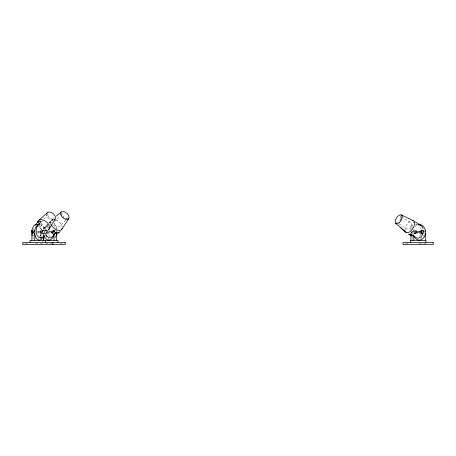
<?xml version="1.0" encoding="UTF-8"?>
<svg xmlns="http://www.w3.org/2000/svg" width="456" height="456" viewBox="0 0 456 456"><rect width="100%" height="100%" fill="white"/><g stroke="black" fill="none" stroke-linecap="round" stroke-linejoin="round"><path stroke-width="0.34" stroke-dasharray="2.28 1.71" d="M44.146 229.186L44.523 228.051M411.152 225.874L411.426 224.158L410.765 222.87L403.098 217.825M399.228 223.976L406.741 228.912C408.661 229.738 410.394 227.669 411.073 226.079M411.044 226.153L411.187 225.783M410.143 230.326L413.632 222.118M411.187 232.851L411.722 231.585M44.602 227.897L47.492 224.472M44.477 228.142L44.654 227.806M44.876 227.47L45.286 226.957M41.45 222.021L48.114 213.978C46.569 215.699 51.425 220.835 53.768 218.549L49.772 223.372M47.994 225.52L46.768 226.911L45.48 227.373M39.518 236.67L41.416 234.378M48.957 222.819L54.891 217.312M46.347 226.324L47.931 224.534M48.991 223.337L50.582 221.548A7.011 4.104 41.6 0 1 52.252 221.382M54.572 221.582L59.685 215.819M52.024 231.374L52.924 230.354L55.056 230.354A9.302 2.633 15.8 0 1 56.219 230.998A9.302 6.789 79.2 0 1 56.265 231.448M55.028 230.354L54.874 230.531A2.679 1.197 -27.3 0 1 54.184 231.169L52.012 231.409L52.161 233.073L53.797 233.101M65.607 220.1L60.027 226.387C57.769 228.217 54.378 225.498 54.144 223.012M55.672 236.373L54.743 237.183M415.69 230.343L414.544 231.238L412.754 231.238A9.302 2.941 -26.8 0 1 413.991 230.343M415.792 233.763L414.601 232.976L413.107 233.113A2.679 0.741 23 0 0 413.951 233.603L415.821 233.757L416.966 232.868L416.926 231.158M41.029 223.622C41.296 225.686 43.314 227.401 45.383 227.379M45.212 227.39L45.657 227.367M49.487 224.489L51.454 224.489M52.953 230.354L54.002 230.998L56.236 231.027M37.01 231.141L39.301 231.141M39.387 231.152L41.177 231.152M48.832 231.141L53.17 231.152M419.195 231.141A0.906 0.73 -90 0 0 418.551 232.497A0.906 0.73 -90 0 0 419.822 232.514A0.906 0.73 -90 0 0 419.195 231.141L415.12 230.987A2.679 0.741 23 0 1 414.236 230.474L415.718 230.343L416.915 231.124M414.333 233.757A6.515 2.058 -26.8 0 1 415.655 232.868L416.978 232.834M36.434 232.959L41 232.948M47.122 232.953L53.004 232.953M415.678 232.953L419.189 232.959M25.114 243.498L27.827 243.498M35.38 243.498L38.099 243.498M40.356 243.498L43.075 243.498M45.725 243.498L48.45 243.498M49.858 243.498L51.876 243.498M60.186 243.498L62.905 243.498M405.549 243.498L408.268 243.498M419.058 243.498L421.777 243.498M423.573 243.498L426.297 243.498M45.064 230.234L47.111 230.24M52.172 233.101L53.027 233.626M416.431 223.953L418.528 225.332M34.154 236.305L33.054 235.114M54.133 223.343L57.228 229.334M50.582 221.548L51.203 222.745M41.57 222.927L44.329 229.414M39.529 224.871L41.735 230.063M54.013 231.027L54.15 232.588M42.322 240.409L42.328 241.743M423.197 235.273L423.197 236.459M413.068 230.531L413.068 233.643M410.947 232.531L410.947 233.198M56.612 230.753L56.612 231.42M53.876 229.938A7.82 5.295 90 0 1 53.99 230.531L53.99 232.531M48.535 225.783A7.82 5.295 -90 0 0 46.301 230.531L46.301 230.753M46.301 237.251L46.301 237.644M40.949 236.459L40.949 230.531A7.82 4.64 90 0 0 38.988 225.783M404.985 229.887A6.886 3.619 -56.7 0 1 411.483 220.641M420.073 233.785A1.818 1.459 -90 0 1 419.047 232.047A1.818 1.459 -90 0 1 420.079 230.314M420.107 232.811A0.906 0.73 -90 0 1 420.09 231.306M415.667 232.834A6.515 3.87 87.3 0 1 415.439 231.158M421.11 229.721A7.176 5.768 -90 0 0 419.89 226.421A1.767 1.425 90 0 0 419.794 226.29M420.575 234.224A7.176 5.768 -90 0 1 418.391 237.126M412.731 233.649A15.441 8.784 30.7 0 1 411.54 231.773M411.409 233.09A15.441 8.784 -30.7 0 1 413.05 230.548M422.119 236.983A7.82 6.287 -90 0 1 419.583 239.48M414.561 239.48A7.82 6.287 -90 0 1 413.609 238.836M412.03 236.983A7.82 6.287 -90 0 1 411.728 236.43M413.199 229.938A7.82 6.287 -90 0 1 413.37 229.345M414.869 226.626A7.82 6.287 -90 0 1 417.685 224.717M411.728 228.188A7.82 6.287 90 0 1 412.748 226.626M415.57 224.717A7.82 6.287 90 0 1 417.075 224.489M34.223 239.183A7.82 4.64 90 0 1 32.496 236.43M40.949 234.093A7.82 4.64 90 0 1 40.373 236.43M38.988 238.836A7.82 4.64 90 0 1 38.646 239.183M40.037 224.591A7.82 4.64 -90 0 1 43.594 229.345M53.067 220.259A5.062 3.312 39.6 0 1 46.626 214.993M46.643 230.793A6.886 4.509 39.6 0 1 45.475 230.833M42.077 229.733A6.886 4.509 39.6 0 1 38.589 226.438M41.023 233.865A1.818 1.077 -90 0 1 40.025 231.756A1.818 1.077 -90 0 1 41.371 230.297M41.057 232.959A0.906 0.541 90 0 1 40.55 232.041A0.906 0.541 90 0 1 41.063 231.141M34.211 235.153A7.176 4.252 90 0 1 34.092 234.88M33.299 230.303A7.176 4.252 90 0 1 33.487 228.559M49.339 239.48A7.82 5.295 90 0 1 48.165 238.437M55.951 236.43A7.82 5.295 90 0 1 54.743 238.437M43.936 229.345A7.82 5.295 90 0 1 47.994 224.591M53.99 230.531A15.441 7.393 36.4 0 1 54.748 231.414M48.444 231.346A0.906 0.616 -90 0 1 49.328 231.505A0.906 0.616 -90 0 1 49.18 232.799A0.906 0.616 -90 0 1 48.313 232.537M53.147 224.899A7.82 5.295 -90 0 1 56.173 228.758M45.634 231.306A15.441 7.393 -36.4 0 1 46.301 230.531M56.413 230.861A15.441 7.393 -36.4 0 1 56.059 231.414M51.009 224.187A6.886 4.03 41.6 0 1 53.603 219.49M55.963 219.986A6.886 4.03 41.6 0 1 62.17 226.877M48.399 232.48A1.818 1.231 -90 0 1 46.791 233.763M46.039 231.443A1.818 1.231 -90 0 1 46.751 230.36M45.024 230.257A1.813 1.368 74 0 1 46.324 231.312M47.698 232.594A0.906 0.616 90 0 1 47.31 232.948M53.859 231.409A6.515 4.754 79.2 0 1 53.842 232.56M49.978 236.596A7.176 4.856 90 0 1 48 232.446M48.062 228.502A7.176 4.856 90 0 1 48.484 227.077M45.229 230.24A7.176 4.856 90 0 1 45.862 227.077A2.645 1.79 90 0 1 46.352 226.341M414.532 231.266L412.743 231.266A9.302 5.523 87.3 0 0 412.885 232.948L414.584 232.948L414.532 231.266M416.385 232.514A0.906 0.73 -90 0 0 415.764 231.141A0.906 0.73 -90 0 0 415.12 232.497A0.906 0.73 -90 0 0 416.385 232.514M417.702 232.514A0.906 0.73 -90 0 0 417.08 231.141A0.906 0.73 -90 0 0 416.436 232.497A0.906 0.73 -90 0 0 417.702 232.514M38.834 231.597A0.906 0.541 90 0 0 39.301 232.959A0.906 0.541 90 0 0 39.769 231.597A0.906 0.541 90 0 0 38.834 231.597M50.924 231.597A0.906 0.616 90 0 0 51.454 232.959A0.906 0.616 90 0 0 51.99 231.597A0.906 0.616 90 0 0 50.924 231.597M52.565 231.574A0.906 0.616 90 0 0 53.067 232.959A0.906 0.616 90 0 0 53.626 231.619A0.906 0.616 90 0 0 52.565 231.574M51.978 232.526A0.906 0.616 -90 0 0 51.471 231.141A0.906 0.616 -90 0 0 50.912 232.48A0.906 0.616 -90 0 0 51.978 232.526"/><path stroke-width="0.68" d="M45.68 242.41L45.685 240.409M57.958 242.41L57.963 240.409L30.05 240.409L30.056 242.41M425.944 242.41L425.95 240.409L410.314 240.409L410.32 242.41M401.035 218.39L401.172 217.022L400.784 216.309M400.624 219.433L400.784 219.079M62.01 213.203L61.851 214.434M55.039 219.245L48.872 229.55M68.725 218.726L61.68 229.419M400.026 220.442L400.243 220.117M35.306 225.07L38.156 221.627A7.011 4.588 39.6 0 1 41.023 221.627L37.227 226.216M32.102 230.519L32.142 230.468A2.679 1.254 -23 0 0 31.726 231.129L31.703 231.317A6.515 5.221 80.6 0 0 32.045 233.033A6.515 2.166 15 0 0 32.148 233.187M42.146 236.96L41.912 237.245A2.645 1.567 -90 0 1 41.359 237.713M43.571 235.239L43.81 234.954M46.974 232.047L47.641 231.243M56.128 235.319L58.778 232.332A7.011 4.104 41.6 0 1 56.156 232.332L51.916 237.109A2.645 1.79 90 0 1 51.3 237.605A7.176 4.856 90 0 1 46.261 235.091M58.756 232.913L60.226 231.255M67.477 218.031L66.878 218.321M38.338 220.698L47.202 212.844M56.396 216.036L61.115 212.057M397.307 222.517L396.919 222.46M66.28 218.333L65.675 218.213M401.212 214.918L413.364 220.704M411.329 235.951L408.53 234.11A7.011 3.682 -56.7 0 0 410.645 234.11L416.248 237.793A2.645 2.126 90 0 0 417.035 238.129A7.176 5.768 90 0 0 423.1 232.913A1.847 1.049 -78.4 0 0 423.077 230.69A1.516 1.117 -21.2 0 0 422.877 230.514M63.84 217.244L63.247 216.72M395.66 223.292L405.652 232.007M400.835 227.823L406.057 232.355M45.646 235.296L45.281 234.806M38.156 221.627L39.256 224.227M418.192 224.591A7.82 6.287 -90 0 1 425.317 230.531L425.317 240.409M413.068 234.487L413.068 240.409M410.947 233.643L410.947 240.409M56.612 232.309L56.612 240.409M53.99 233.865L53.99 240.409M52.936 242.41L52.936 244.593M46.301 235.672L46.301 236.459M43.816 234.88L43.816 240.409M43.679 235.672L43.679 240.409M40.949 237.251L40.949 238.437M34.787 240.409L34.787 230.531A7.82 4.64 -90 0 1 39.301 224.489M31.92 240.409L31.92 230.531A7.82 4.64 90 0 1 38.287 225.139M412.412 220.505A6.886 3.619 -56.7 0 1 412.617 228.923A6.886 3.619 -56.7 0 1 405.099 230.901M421.07 230.377A1.818 1.459 -90 0 1 421.971 232.047A1.818 1.459 -90 0 1 421.082 233.723M423.048 232.902A1.847 1.049 -78.4 0 1 421.726 233.877A1.516 0.598 56 0 1 421.538 233.757M422.427 230.269A1.784 1.351 -62.9 0 1 422.815 230.44M421.27 233.147A1.813 1.3 74 0 1 420.951 230.992A1.813 1.3 74 0 1 422.41 230.377M421.441 233.677A1.784 1.14 80.9 0 1 421.11 233.347M420.66 231.163A0.906 0.73 -90 0 1 420.649 232.942M414.778 221.912A7.011 3.682 -56.7 0 1 415.747 222.118L421.344 225.794A2.645 2.126 90 0 1 422.017 226.415A7.176 5.768 90 0 1 423.031 228.747M411.09 233.757A15.441 8.784 -30.7 0 0 410.947 234.093A7.82 6.287 -90 0 0 411.472 235.86M413.37 235.279A7.82 6.287 90 0 0 419.691 240.107A7.82 6.287 90 0 0 425.317 234.093A15.441 8.784 30.7 0 0 425.009 233.404M423.367 230.747A15.441 8.784 30.7 0 1 424.143 231.865M425.317 230.531A15.441 8.784 -30.7 0 1 425.02 231.192M419.583 225.139A7.82 6.287 90 0 1 420.073 225.435M31.937 230.548A15.441 6.475 38.8 0 0 34.787 234.093A7.82 4.64 -90 0 0 38.743 240.073A7.82 4.64 -90 0 0 43.434 235.86M34.77 230.548A15.441 6.475 -38.8 0 0 31.92 234.093A7.82 4.64 90 0 0 32.302 235.86M46.615 214.177A5.062 3.312 39.6 0 1 52.822 213.345A5.062 3.312 39.6 0 1 54.315 219.895M37.546 222.22A6.886 4.509 39.6 0 1 46.324 221.736A6.886 4.509 39.6 0 1 47.663 230.497M41.963 230.992A1.818 1.077 -90 0 1 41.713 233.529M42.334 230.85A1.847 1.453 -70.5 0 0 41.884 233.119A1.847 1.453 -70.5 0 0 43.582 233.791A1.516 1.214 33.2 0 0 43.833 233.592M44.221 233.147A1.784 1.402 78.9 0 1 43.924 233.54M43.069 230.611A1.813 0.872 -77.8 0 1 44.164 230.685A1.813 0.872 -77.8 0 1 44.01 232.879M42.653 230.542A1.784 1.015 -71.5 0 1 43.006 230.297M42.368 230.833A1.516 0.336 -54.4 0 1 42.613 230.565M41.359 237.701A7.176 4.252 -90 0 1 36.959 234.88A7.176 4.252 -90 0 1 36.793 226.951A2.645 1.567 90 0 1 37.232 226.233M43.936 235.279A7.82 5.295 90 0 0 49.254 240.107A7.82 5.295 90 0 0 53.99 234.093A15.441 7.393 -36.4 0 0 55.102 232.754M55.438 232.309A15.441 7.393 36.4 0 1 56.612 234.093A7.82 5.295 90 0 1 56.173 235.86M46.74 235.86A7.82 5.295 90 0 1 46.558 235.279M62.181 228.245A6.886 4.03 41.6 0 1 57.513 230.16A6.886 4.03 41.6 0 1 51.363 224.962M45.76 233.791A1.847 0.787 76.3 0 1 45.053 233.694M46.13 233.056A1.784 0.792 -82.9 0 1 45.925 233.455M46.546 232.184A1.813 1.368 74 0 1 46.301 233.25M65.214 242.41L22.8 242.41L22.8 244.593L65.214 244.593L65.214 242.41M433.2 242.41L403.064 242.41L403.064 244.593L433.2 244.593L433.2 242.41M399.165 222.745A5.062 2.662 -56.7 0 0 401.548 215.101A5.062 2.662 -56.7 0 0 395.432 220.037A5.062 2.662 -56.7 0 0 399.165 222.745M61.212 215.677A5.062 2.964 41.6 0 0 68.599 218.874A5.062 2.964 41.6 0 0 64.695 211.909A5.062 2.964 41.6 0 0 61.212 215.677"/></g></svg>
